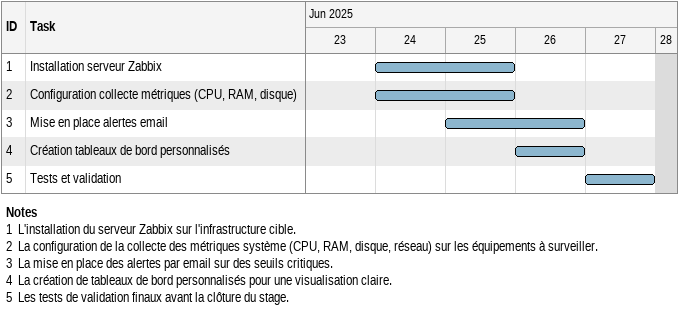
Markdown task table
| ID | Task | Start | Finish |
|---|---|---|---|
| 1 | Installation serveur Zabbix | 2025-06-24 | 2025-06-25 |
| 2 | Configuration collecte métriques (CPU, RAM, disque) | 2025-06-24 | 2025-06-25 |
| 3 | Mise en place alertes email | 2025-06-25 | 2025-06-26 |
| 4 | Création tableaux de bord personnalisés | 2025-06-26 | 2025-06-26 |
| 5 | Tests et validation | 2025-06-27 | 2025-06-27 |

Notes
- 1: L'installation du serveur Zabbix sur l'infrastructure cible.
- 2: La configuration de la collecte des métriques système (CPU, RAM, disque, réseau) sur les équipements à surveiller.
- 3: La mise en place des alertes par email sur des seuils critiques.
- 4: La création de tableaux de bord personnalisés pour une visualisation claire.
- 5: Les tests de validation finaux avant la clôture du stage.
